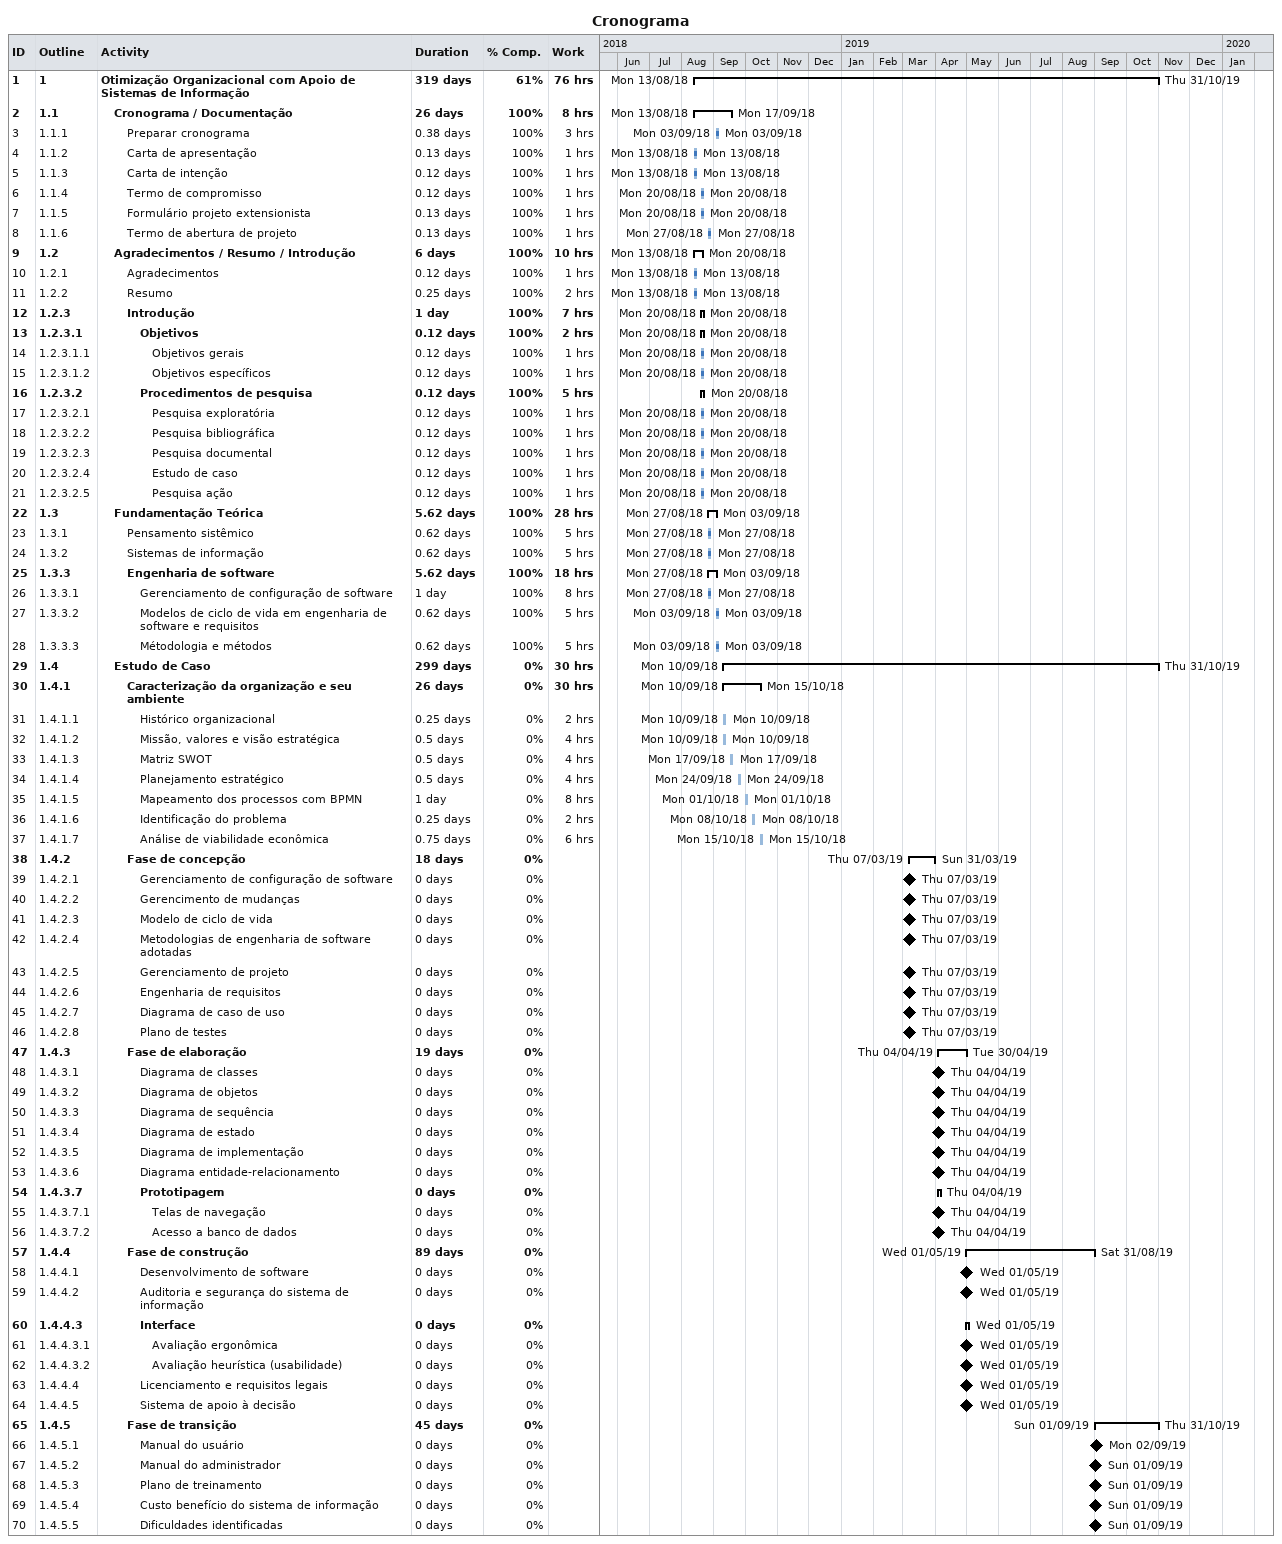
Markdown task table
Cronograma

| ID | WBS | Task | Duration | Start | Finish | % complete | Work (h) |
|---|---|---|---|---|---|---|---|
| 1 | 1 | **Otimização Organizacional com Apoio de Sistemas de Informação** | 319d | 2018-08-13 | 2019-10-31 | 61 | 76 |
| 2 | 1.1 | **Cronograma / Documentação** | 26d | 2018-08-13 | 2018-09-17 | 100 | 8 |
| 3 | 1.1.1 | Preparar cronograma | 0.38d | 2018-09-03 | 2018-09-03 | 100 | 3 |
| 4 | 1.1.2 | Carta de apresentação | 0.13d | 2018-08-13 | 2018-08-13 | 100 | 1 |
| 5 | 1.1.3 | Carta de intenção | 0.12d | 2018-08-13 | 2018-08-13 | 100 | 1 |
| 6 | 1.1.4 | Termo de compromisso | 0.12d | 2018-08-20 | 2018-08-20 | 100 | 1 |
| 7 | 1.1.5 | Formulário projeto extensionista | 0.13d | 2018-08-20 | 2018-08-20 | 100 | 1 |
| 8 | 1.1.6 | Termo de abertura de projeto | 0.13d | 2018-08-27 | 2018-08-27 | 100 | 1 |
| 9 | 1.2 | **Agradecimentos / Resumo / Introdução** | 6d | 2018-08-13 | 2018-08-20 | 100 | 10 |
| 10 | 1.2.1 | Agradecimentos | 0.12d | 2018-08-13 | 2018-08-13 | 100 | 1 |
| 11 | 1.2.2 | Resumo | 0.25d | 2018-08-13 | 2018-08-13 | 100 | 2 |
| 12 | 1.2.3 | **Introdução** | 1d | 2018-08-20 | 2018-08-20 | 100 | 7 |
| 13 | 1.2.3.1 | **Objetivos** | 0.12d | 2018-08-20 | 2018-08-20 | 100 | 2 |
| 14 | 1.2.3.1.1 | Objetivos gerais | 0.12d | 2018-08-20 | 2018-08-20 | 100 | 1 |
| 15 | 1.2.3.1.2 | Objetivos específicos | 0.12d | 2018-08-20 | 2018-08-20 | 100 | 1 |
| 16 | 1.2.3.2 | **Procedimentos de pesquisa** | 0.12d | 2018-08-20 | 2018-08-20 | 100 | 5 |
| 17 | 1.2.3.2.1 | Pesquisa exploratória | 0.12d | 2018-08-20 | 2018-08-20 | 100 | 1 |
| 18 | 1.2.3.2.2 | Pesquisa bibliográfica | 0.12d | 2018-08-20 | 2018-08-20 | 100 | 1 |
| 19 | 1.2.3.2.3 | Pesquisa documental | 0.12d | 2018-08-20 | 2018-08-20 | 100 | 1 |
| 20 | 1.2.3.2.4 | Estudo de caso | 0.12d | 2018-08-20 | 2018-08-20 | 100 | 1 |
| 21 | 1.2.3.2.5 | Pesquisa ação | 0.12d | 2018-08-20 | 2018-08-20 | 100 | 1 |
| 22 | 1.3 | **Fundamentação Teórica** | 5.62d | 2018-08-27 | 2018-09-03 | 100 | 28 |
| 23 | 1.3.1 | Pensamento sistêmico | 0.62d | 2018-08-27 | 2018-08-27 | 100 | 5 |
| 24 | 1.3.2 | Sistemas de informação | 0.62d | 2018-08-27 | 2018-08-27 | 100 | 5 |
| 25 | 1.3.3 | **Engenharia de software** | 5.62d | 2018-08-27 | 2018-09-03 | 100 | 18 |
| 26 | 1.3.3.1 | Gerenciamento de configuração de software | 1d | 2018-08-27 | 2018-08-27 | 100 | 8 |
| 27 | 1.3.3.2 | Modelos de ciclo de vida em engenharia de software e requisitos | 0.62d | 2018-09-03 | 2018-09-03 | 100 | 5 |
| 28 | 1.3.3.3 | Métodologia e métodos | 0.62d | 2018-09-03 | 2018-09-03 | 100 | 5 |
| 29 | 1.4 | **Estudo de Caso** | 299d | 2018-09-10 | 2019-10-31 | 0 | 30 |
| 30 | 1.4.1 | **Caracterização da organização e seu ambiente** | 26d | 2018-09-10 | 2018-10-15 | 0 | 30 |
| 31 | 1.4.1.1 | Histórico organizacional | 0.25d | 2018-09-10 | 2018-09-10 | 0 | 2 |
| 32 | 1.4.1.2 | Missão, valores e visão estratégica | 0.5d | 2018-09-10 | 2018-09-10 | 0 | 4 |
| 33 | 1.4.1.3 | Matriz SWOT | 0.5d | 2018-09-17 | 2018-09-17 | 0 | 4 |
| 34 | 1.4.1.4 | Planejamento estratégico | 0.5d | 2018-09-24 | 2018-09-24 | 0 | 4 |
| 35 | 1.4.1.5 | Mapeamento dos processos com BPMN | 1d | 2018-10-01 | 2018-10-01 | 0 | 8 |
| 36 | 1.4.1.6 | Identificação do problema | 0.25d | 2018-10-08 | 2018-10-08 | 0 | 2 |
| 37 | 1.4.1.7 | Análise de viabilidade econômica | 0.75d | 2018-10-15 | 2018-10-15 | 0 | 6 |
| 38 | 1.4.2 | **Fase de concepção** | 18d | 2019-03-07 | 2019-03-31 | 0 |  |
| 39 | 1.4.2.1 | Gerenciamento de configuração de software | 0d | 2019-03-07 | 2019-03-07 | 0 |  |
| 40 | 1.4.2.2 | Gerencimento de mudanças | 0d | 2019-03-07 | 2019-03-07 | 0 |  |
| 41 | 1.4.2.3 | Modelo de ciclo de vida | 0d | 2019-03-07 | 2019-03-07 | 0 |  |
| 42 | 1.4.2.4 | Metodologias de engenharia de software adotadas | 0d | 2019-03-07 | 2019-03-07 | 0 |  |
| 43 | 1.4.2.5 | Gerenciamento de projeto | 0d | 2019-03-07 | 2019-03-07 | 0 |  |
| 44 | 1.4.2.6 | Engenharia de requisitos | 0d | 2019-03-07 | 2019-03-07 | 0 |  |
| 45 | 1.4.2.7 | Diagrama de caso de uso | 0d | 2019-03-07 | 2019-03-07 | 0 |  |
| 46 | 1.4.2.8 | Plano de testes | 0d | 2019-03-07 | 2019-03-07 | 0 |  |
| 47 | 1.4.3 | **Fase de elaboração** | 19d | 2019-04-04 | 2019-04-30 | 0 |  |
| 48 | 1.4.3.1 | Diagrama de classes | 0d | 2019-04-04 | 2019-04-04 | 0 |  |
| 49 | 1.4.3.2 | Diagrama de objetos | 0d | 2019-04-04 | 2019-04-04 | 0 |  |
| 50 | 1.4.3.3 | Diagrama de sequência | 0d | 2019-04-04 | 2019-04-04 | 0 |  |
| 51 | 1.4.3.4 | Diagrama de estado | 0d | 2019-04-04 | 2019-04-04 | 0 |  |
| 52 | 1.4.3.5 | Diagrama de implementação | 0d | 2019-04-04 | 2019-04-04 | 0 |  |
| 53 | 1.4.3.6 | Diagrama entidade-relacionamento | 0d | 2019-04-04 | 2019-04-04 | 0 |  |
| 54 | 1.4.3.7 | **Prototipagem** | 0d | 2019-04-04 | 2019-04-04 | 0 |  |
| 55 | 1.4.3.7.1 | Telas de navegação | 0d | 2019-04-04 | 2019-04-04 | 0 |  |
| 56 | 1.4.3.7.2 | Acesso a banco de dados | 0d | 2019-04-04 | 2019-04-04 | 0 |  |
| 57 | 1.4.4 | **Fase de construção** | 89d | 2019-05-01 | 2019-08-31 | 0 |  |
| 58 | 1.4.4.1 | Desenvolvimento de software | 0d | 2019-05-01 | 2019-05-01 | 0 |  |
| 59 | 1.4.4.2 | Auditoria e segurança do sistema de informação | 0d | 2019-05-01 | 2019-05-01 | 0 |  |
| 60 | 1.4.4.3 | **Interface** | 0d | 2019-05-01 | 2019-05-01 | 0 |  |
| 61 | 1.4.4.3.1 | Avaliação ergonômica | 0d | 2019-05-01 | 2019-05-01 | 0 |  |
| 62 | 1.4.4.3.2 | Avaliação heurística (usabilidade) | 0d | 2019-05-01 | 2019-05-01 | 0 |  |
| 63 | 1.4.4.4 | Licenciamento e requisitos legais | 0d | 2019-05-01 | 2019-05-01 | 0 |  |
| 64 | 1.4.4.5 | Sistema de apoio à decisão | 0d | 2019-05-01 | 2019-05-01 | 0 |  |
| 65 | 1.4.5 | **Fase de transição** | 45d | 2019-09-01 | 2019-10-31 | 0 |  |
| 66 | 1.4.5.1 | Manual do usuário | 0d | 2019-09-02 | 2019-09-02 | 0 |  |
| 67 | 1.4.5.2 | Manual do administrador | 0d | 2019-09-01 | 2019-09-01 | 0 |  |
| 68 | 1.4.5.3 | Plano de treinamento | 0d | 2019-09-01 | 2019-09-01 | 0 |  |
| 69 | 1.4.5.4 | Custo benefício do sistema de informação | 0d | 2019-09-01 | 2019-09-01 | 0 |  |
| 70 | 1.4.5.5 | Dificuldades identificadas | 0d | 2019-09-01 | 2019-09-01 | 0 |  |
